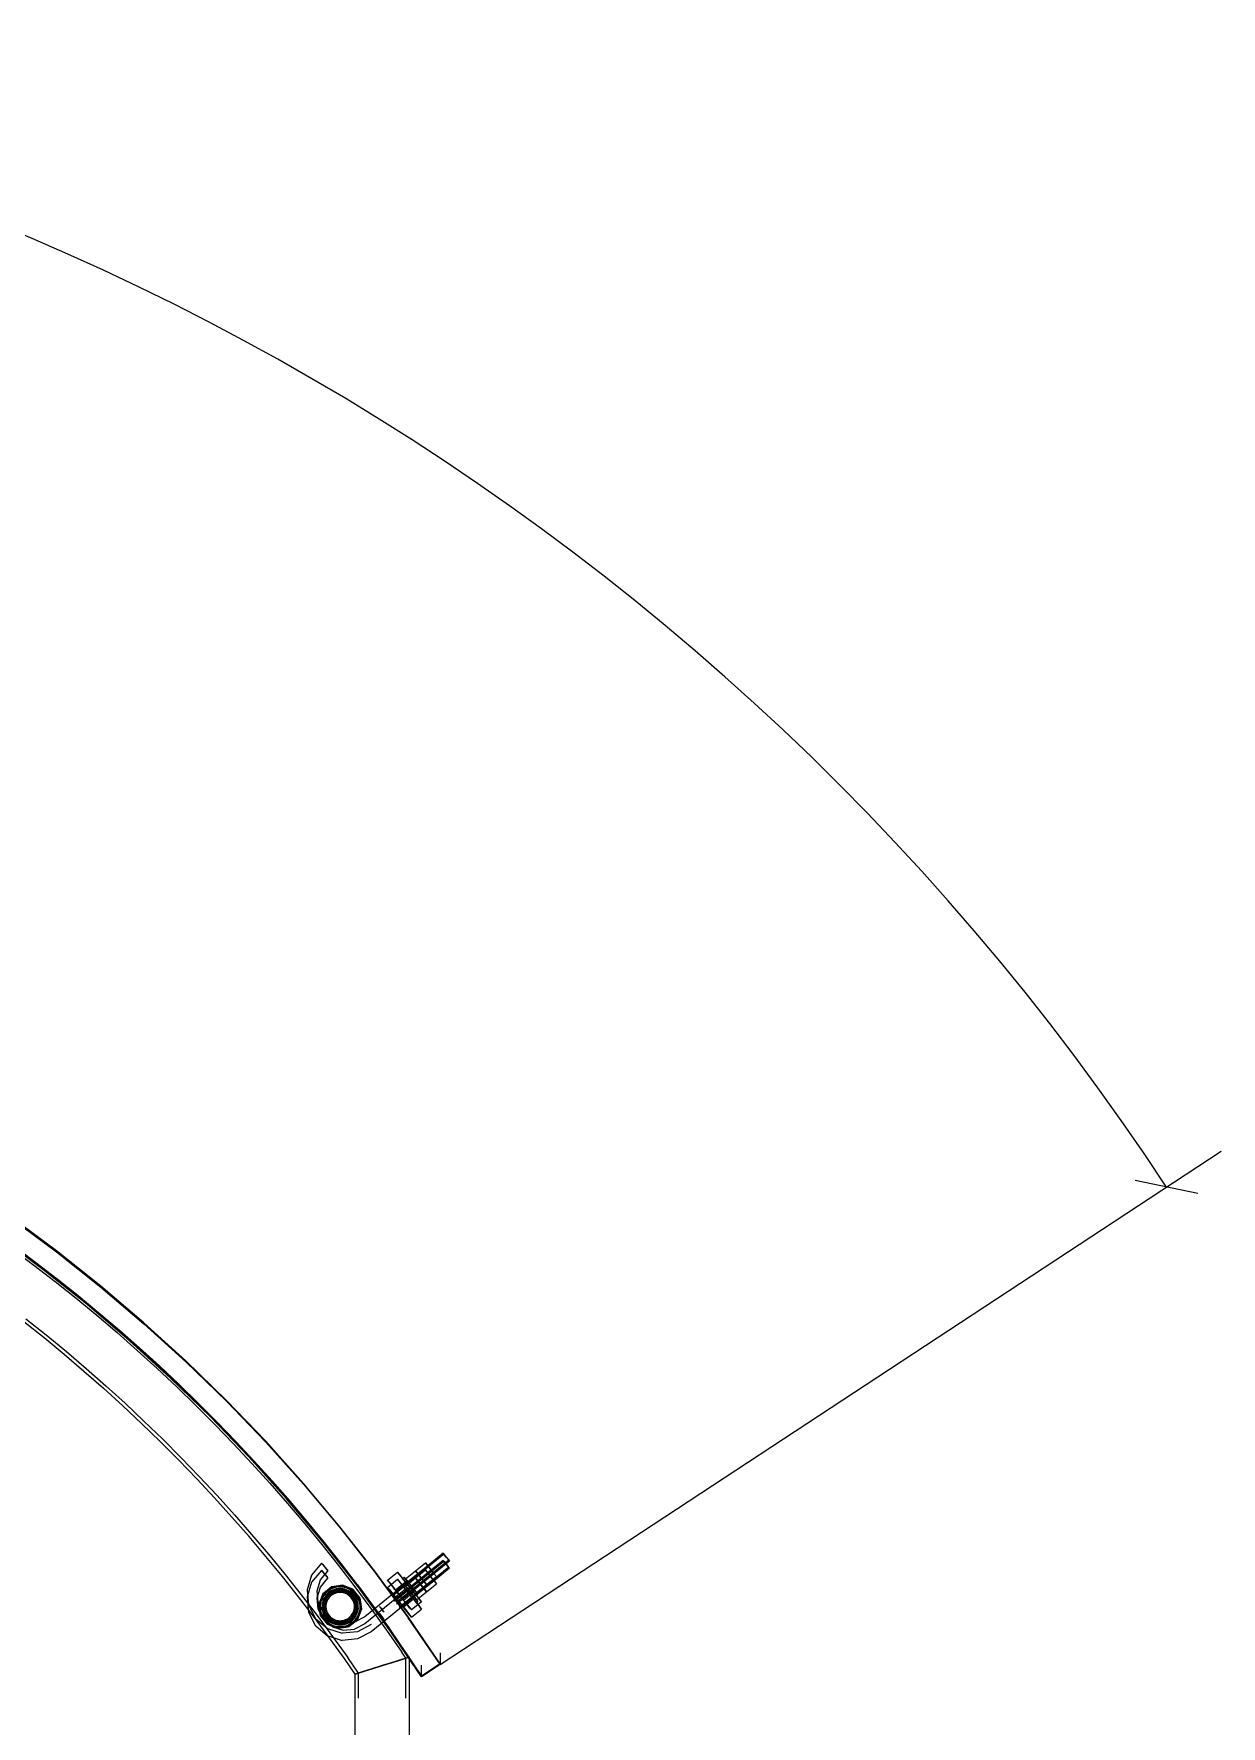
# Model space of a CAD drawing. Header units: millimetres. Extents: x -753 to 90, y 56274 to 56868.
# Drawn here: x 31.5 to 68.7, y 56762.5 to 56815.5 of the extents above; entities that cross this region are included whole.
import ezdxf

# ---------------------------------------------------------------- set-up
doc = ezdxf.new("R2010")
doc.units = ezdxf.units.MM
doc.linetypes.add('XKITLINE00', pattern=[0])
doc.linetypes.add('XKITLINE02', pattern=[4, 2, -2])
doc.layers.add('Cota', color=4, linetype='Continuous', lineweight=0)
doc.layers.add('Peça', color=2, linetype='Continuous', lineweight=0)

# ---------------------------------------------------------------- blocks, each defined once
blk = doc.blocks.new('*A7')
at = {"layer": 'Peça', "color": 7, "linetype": 'XKITLINE02', "lineweight": 0}
for p, q in [((42.399, 56764.409), (42.075, 56764.308)), ((42.116, 56764.321), (42.405, 56764.411)), ((42.4, 56764.408), (42.116, 56764.319)), ((42.722, 56764.511), (42.399, 56764.409)), ((42.684, 56764.497), (42.4, 56764.408)), ((42.405, 56764.411), (42.684, 56764.499)), ((42.925, 56764.573), (42.684, 56764.497)), ((42.684, 56764.499), (42.722, 56764.51)), ((43, 56764.597), (42.722, 56764.511)), ((42.722, 56764.51), (42.925, 56764.574)), ((42.925, 56764.574), (43.086, 56764.624)), ((43.086, 56764.623), (42.925, 56764.573)), ((43.184, 56764.655), (43, 56764.597)), ((43.086, 56764.624), (43.142, 56764.641)), ((43.142, 56764.641), (43.086, 56764.623)), ((43.142, 56731.388), (43.142, 56764.641)), ((43.248, 56764.675), (43.184, 56764.655)), ((43.216, 56764.664), (43.248, 56764.675)), ((43.248, 56764.675), (43.248, 56764.617)), ((41.617, 56764.164), (41.552, 56764.143)), ((41.8, 56764.221), (41.617, 56764.164)), ((41.715, 56764.194), (41.658, 56764.176)), ((41.658, 56764.176), (41.715, 56764.194)), ((41.658, 56731.388), (41.658, 56764.176)), ((41.715, 56764.194), (41.875, 56764.245)), ((41.875, 56764.244), (41.715, 56764.194)), ((42.075, 56764.308), (41.8, 56764.221)), ((41.875, 56764.245), (42.116, 56764.321)), ((42.116, 56764.319), (41.875, 56764.244)), ((41.552, 56731.388), (41.617, 56731.388)), ((41.617, 56731.388), (41.801, 56731.389)), ((41.715, 56731.388), (41.658, 56731.388)), ((41.658, 56731.388), (41.715, 56731.388)), ((41.875, 56731.388), (41.715, 56731.388)), ((41.715, 56731.388), (41.875, 56731.387)), ((41.801, 56731.389), (42.076, 56731.389)), ((42.116, 56731.389), (41.875, 56731.388)), ((41.875, 56731.387), (42.116, 56731.387)), ((42.076, 56731.389), (42.4, 56731.389)), ((42.4, 56731.389), (42.116, 56731.389)), ((42.116, 56731.387), (42.4, 56731.387)), ((42.684, 56731.389), (42.4, 56731.389)), ((42.4, 56731.389), (42.725, 56731.389)), ((42.4, 56731.387), (42.684, 56731.387)), ((42.925, 56731.388), (42.684, 56731.389)), ((42.684, 56731.387), (42.925, 56731.387)), ((42.725, 56731.389), (43, 56731.389)), ((43.086, 56731.388), (42.925, 56731.388)), ((42.925, 56731.387), (43.086, 56731.388)), ((43, 56731.389), (43.184, 56731.388)), ((43.142, 56731.388), (43.086, 56731.388)), ((43.086, 56731.388), (43.142, 56731.388)), ((43.184, 56731.388), (43.248, 56731.388))]:
    blk.add_line(p, q, dxfattribs=at)
at = {"layer": 'Peça', "color": 4, "linetype": 'XKITLINE00', "lineweight": 0}
for p, q in [((42.076, 56764.306), (42.4, 56764.408)), ((42.4, 56764.408), (42.725, 56764.51)), ((42.725, 56764.51), (43, 56764.596)), ((43, 56764.596), (43.184, 56764.654)), ((43.184, 56764.654), (43.216, 56764.664)), ((43.248, 56764.617), (43.248, 56731.388)), ((41.552, 56764.143), (41.617, 56764.163)), ((41.552, 56731.388), (41.552, 56764.143)), ((41.617, 56764.163), (41.801, 56764.22)), ((41.801, 56764.22), (42.076, 56764.306)), ((41.617, 56731.387), (41.552, 56731.388)), ((41.801, 56731.387), (41.617, 56731.387)), ((42.076, 56731.387), (41.801, 56731.387)), ((42.4, 56731.387), (42.076, 56731.387)), ((42.725, 56731.387), (42.4, 56731.387)), ((43, 56731.387), (42.725, 56731.387)), ((43.184, 56731.387), (43, 56731.387)), ((43.248, 56731.388), (43.184, 56731.387))]:
    blk.add_line(p, q, dxfattribs=at)
blk = doc.blocks.new('*A9')
at = {"layer": 'Peça', "color": 7, "linetype": 'XKITLINE02', "lineweight": 0}
for p, q in [((30.804, 56777.464), (31.478, 56776.961)), ((30.867, 56777.549), (31.542, 56777.045)), ((31.478, 56776.961), (32.144, 56776.447)), ((31.542, 56777.045), (32.209, 56776.53)), ((32.144, 56776.447), (32.801, 56775.923)), ((32.209, 56776.53), (32.868, 56776.005)), ((32.801, 56775.923), (33.45, 56775.388)), ((32.868, 56776.005), (33.518, 56775.469)), ((31.228, 56775.28), (31.866, 56774.77)), ((33.45, 56775.388), (34.089, 56774.843)), ((33.518, 56775.469), (34.159, 56774.923)), ((31.866, 56774.77), (32.496, 56774.251)), ((34.089, 56774.843), (34.72, 56774.287)), ((34.159, 56774.923), (34.791, 56774.366)), ((32.496, 56774.251), (33.118, 56773.721)), ((34.72, 56774.287), (35.342, 56773.721)), ((34.791, 56774.366), (35.414, 56773.799)), ((33.118, 56773.721), (33.731, 56773.181)), ((35.342, 56773.721), (35.955, 56773.146)), ((35.414, 56773.799), (36.028, 56773.222)), ((33.731, 56773.181), (34.335, 56772.632)), ((35.955, 56773.146), (36.559, 56772.56)), ((36.028, 56773.222), (36.633, 56772.636)), ((34.335, 56772.632), (34.93, 56772.072)), ((36.559, 56772.56), (37.152, 56771.965)), ((37.228, 56772.039), (36.633, 56772.636)), ((34.93, 56772.072), (35.517, 56771.504)), ((37.152, 56771.965), (37.736, 56771.361)), ((37.813, 56771.434), (37.228, 56772.039)), ((35.517, 56771.504), (36.093, 56770.925)), ((37.736, 56771.361), (38.311, 56770.747)), ((38.389, 56770.818), (37.813, 56771.434)), ((36.093, 56770.925), (36.661, 56770.338)), ((38.954, 56770.194), (38.389, 56770.818)), ((36.661, 56770.338), (37.219, 56769.742)), ((38.311, 56770.747), (38.875, 56770.123)), ((37.219, 56769.742), (37.767, 56769.136)), ((38.875, 56770.123), (39.429, 56769.491)), ((39.51, 56769.56), (38.954, 56770.194)), ((39.429, 56769.491), (39.973, 56768.85)), ((40.055, 56768.918), (39.51, 56769.56)), ((37.767, 56769.136), (38.305, 56768.522)), ((39.973, 56768.85), (40.507, 56768.2)), ((40.589, 56768.267), (40.055, 56768.918)), ((38.305, 56768.522), (38.834, 56767.899)), ((40.507, 56768.2), (41.03, 56767.542)), ((41.113, 56767.607), (40.589, 56768.267)), ((38.834, 56767.899), (39.352, 56767.268)), ((41.626, 56766.939), (41.113, 56767.607)), ((39.352, 56767.268), (39.86, 56766.628)), ((41.03, 56767.542), (41.542, 56766.875)), ((39.86, 56766.628), (40.358, 56765.981)), ((41.542, 56766.875), (42.043, 56766.2)), ((41.626, 56766.939), (42.129, 56766.263)), ((42.043, 56766.2), (42.534, 56765.518)), ((42.129, 56766.263), (42.62, 56765.579)), ((40.358, 56765.981), (40.845, 56765.325)), ((42.534, 56765.518), (43.013, 56764.827)), ((43.101, 56764.887), (42.62, 56765.579)), ((40.845, 56765.325), (41.321, 56764.662)), ((41.658, 56764.176), (41.321, 56764.662)), ((42.076, 56764.308), (42.4, 56764.41)), ((42.4, 56764.41), (42.116, 56764.321)), ((42.116, 56764.319), (42.4, 56764.408)), ((42.4, 56764.41), (42.722, 56764.511)), ((42.4, 56764.408), (42.682, 56764.497)), ((42.4, 56764.41), (42.405, 56764.411)), ((42.4, 56764.408), (42.4, 56764.408)), ((42.405, 56764.411), (42.682, 56764.498)), ((42.922, 56764.573), (42.682, 56764.498)), ((42.682, 56764.497), (42.922, 56764.572)), ((42.722, 56764.511), (42.997, 56764.596)), ((42.997, 56764.595), (42.723, 56764.509)), ((43.082, 56764.623), (42.922, 56764.573)), ((42.922, 56764.572), (43.082, 56764.622)), ((42.997, 56764.596), (43.179, 56764.653)), ((43.179, 56764.653), (42.997, 56764.595)), ((43.138, 56764.64), (43.013, 56764.827)), ((43.082, 56764.622), (43.138, 56764.64)), ((43.138, 56764.64), (43.082, 56764.623)), ((43.244, 56764.673), (43.101, 56764.887)), ((43.179, 56764.653), (43.244, 56764.673)), ((43.244, 56764.673), (43.179, 56764.653)), ((41.552, 56764.143), (41.617, 56764.164)), ((41.617, 56764.164), (41.8, 56764.222)), ((41.715, 56764.194), (41.658, 56764.176)), ((41.658, 56764.176), (41.715, 56764.194)), ((41.875, 56764.245), (41.715, 56764.194)), ((41.715, 56764.194), (41.875, 56764.244)), ((41.8, 56764.222), (42.076, 56764.308)), ((41.8, 56764.22), (41.801, 56764.22)), ((42.116, 56764.321), (41.875, 56764.245)), ((41.875, 56764.244), (42.116, 56764.319)), ((42.076, 56764.306), (42.076, 56764.306))]:
    blk.add_line(p, q, dxfattribs=at)
at = {"layer": 'Peça', "color": 4, "linetype": 'XKITLINE00', "lineweight": 0}
for p, q in [((31.162, 56775.196), (31.799, 56774.688)), ((31.799, 56774.688), (32.428, 56774.169)), ((32.428, 56774.169), (33.048, 56773.641)), ((33.048, 56773.641), (33.66, 56773.102)), ((33.66, 56773.102), (34.263, 56772.554)), ((34.263, 56772.554), (34.857, 56771.996)), ((34.857, 56771.996), (35.442, 56771.428)), ((36.018, 56770.851), (35.442, 56771.428)), ((36.018, 56770.851), (36.584, 56770.265)), ((36.584, 56770.265), (37.141, 56769.67)), ((37.688, 56769.066), (37.141, 56769.67)), ((38.225, 56768.453), (37.688, 56769.066)), ((38.752, 56767.831), (38.225, 56768.453)), ((39.27, 56767.201), (38.752, 56767.831)), ((39.777, 56766.563), (39.27, 56767.201)), ((40.273, 56765.917), (39.777, 56766.563)), ((40.759, 56765.263), (40.273, 56765.917)), ((41.235, 56764.601), (40.759, 56765.263)), ((41.552, 56764.143), (41.235, 56764.601)), ((42.076, 56764.306), (42.4, 56764.408)), ((42.4, 56764.408), (42.723, 56764.509)), ((41.617, 56764.163), (41.552, 56764.143)), ((41.8, 56764.22), (41.617, 56764.163)), ((41.801, 56764.22), (42.076, 56764.306))]:
    blk.add_line(p, q, dxfattribs=at)
blk = doc.blocks.new('*A22')
at = {"layer": 'Peça', "color": 7, "linetype": 'XKITLINE02', "lineweight": 0}
for p, q in [((40.545, 56766.321), (40.545, 56766.659)), ((40.619, 56766.514), (40.645, 56766.581)), ((40.635, 56766.649), (40.634, 56766.31)), ((40.645, 56766.581), (40.753, 56766.668)), ((40.753, 56766.668), (40.861, 56766.756)), ((40.861, 56766.756), (40.931, 56766.767)), ((40.931, 56766.767), (41.136, 56766.799)), ((41.136, 56766.799), (41.33, 56766.725)), ((41.33, 56766.725), (41.339, 56766.721)), ((41.339, 56766.721), (41.396, 56766.7)), ((41.396, 56766.7), (41.484, 56766.591)), ((41.484, 56766.591), (41.571, 56766.483)), ((41.525, 56766.217), (41.526, 56766.556)), ((41.615, 56766.208), (41.615, 56766.546)), ((40.545, 56766.321), (40.619, 56766.514)), ((40.577, 56766.115), (40.545, 56766.321)), ((40.588, 56766.046), (40.577, 56766.115)), ((40.676, 56765.937), (40.588, 56766.046)), ((41.541, 56766.014), (41.515, 56765.948)), ((41.615, 56766.208), (41.541, 56766.014)), ((41.571, 56766.483), (41.582, 56766.413)), ((41.582, 56766.413), (41.615, 56766.208)), ((40.764, 56765.829), (40.676, 56765.937)), ((40.83, 56765.803), (40.764, 56765.829)), ((41.024, 56765.729), (40.83, 56765.803)), ((41.229, 56765.762), (41.024, 56765.729)), ((41.299, 56765.773), (41.229, 56765.762)), ((41.407, 56765.86), (41.299, 56765.773)), ((41.515, 56765.948), (41.407, 56765.86))]:
    blk.add_line(p, q, dxfattribs=at)
for radius, start, end in [(0.492, 61.4986, 241.4986), (0.448, 83.9997, 263.9997), (0.492, 241.4986, 61.4986), (0.448, 263.9997, 83.9997)]:
    blk.add_arc((41.08, 56766.264), radius, start, end, dxfattribs=at)
blk = doc.blocks.new('*A25')
at = {"layer": 'Peça', "color": 7, "linetype": 'XKITLINE02', "lineweight": 0}
for p, q in [((40.645, 56766.57), (40.62, 56766.503)), ((40.753, 56766.657), (40.645, 56766.57)), ((40.862, 56766.745), (40.753, 56766.657)), ((40.931, 56766.756), (40.862, 56766.745)), ((41.137, 56766.789), (40.931, 56766.756)), ((41.33, 56766.714), (41.137, 56766.789)), ((41.397, 56766.689), (41.33, 56766.714)), ((41.484, 56766.581), (41.397, 56766.689)), ((41.572, 56766.472), (41.484, 56766.581)), ((40.62, 56766.503), (40.545, 56766.31)), ((40.635, 56766.3), (40.635, 56766.305)), ((41.49, 56766.436), (41.49, 56766.44)), ((41.583, 56766.402), (41.572, 56766.472)), ((41.615, 56766.2), (41.583, 56766.402))]:
    blk.add_line(p, q, dxfattribs=at)
at = {"layer": 'Peça', "color": 4, "linetype": 'XKITLINE00', "lineweight": 0}
for p, q in [((40.545, 56766.31), (40.578, 56766.105)), ((40.578, 56766.105), (40.589, 56766.035)), ((40.589, 56766.035), (40.589, 56766.039)), ((40.589, 56766.035), (40.676, 56765.927)), ((41.516, 56765.937), (41.541, 56766.003)), ((41.541, 56766.003), (41.615, 56766.197)), ((41.615, 56766.197), (41.615, 56766.202)), ((41.615, 56766.197), (41.615, 56766.2)), ((40.676, 56765.927), (40.764, 56765.818)), ((40.764, 56765.818), (40.83, 56765.793)), ((40.83, 56765.793), (41.024, 56765.718)), ((41.024, 56765.718), (41.229, 56765.751)), ((41.229, 56765.751), (41.299, 56765.762)), ((41.299, 56765.762), (41.407, 56765.85)), ((41.407, 56765.85), (41.516, 56765.937))]:
    blk.add_line(p, q, dxfattribs=at)
for centre, radius, start, end in [((41.08, 56766.258), 0.538, 54, 234), ((41.08, 56766.258), 0.448, 354, 174), ((41.08, 56766.253), 0.448, 354.4026, 173.8384), ((41.08, 56766.258), 0.538, 234, 54), ((41.08, 56766.258), 0.448, 174, 354)]:
    blk.add_arc(centre, radius, start, end, dxfattribs=at)
at = {"layer": 'Peça', "color": 7, "linetype": 'XKITLINE02', "lineweight": 0}
for radius, start, end in [(0.492, 16.5, 196.5), (0.492, 196.5, 16.5), (0.448, 173.8384, 354.4026)]:
    blk.add_arc((41.08, 56766.253), radius, start, end, dxfattribs=at)
blk = doc.blocks.new('*A26')
at = {"layer": 'Peça', "color": 7, "linetype": 'XKITLINE02', "lineweight": 0}
for p, q in [((30.761, 56778.432), (32.187, 56777.376)), ((32.187, 56777.376), (33.577, 56776.273)), ((33.577, 56776.273), (34.93, 56775.124)), ((34.93, 56775.124), (36.243, 56773.93)), ((36.243, 56773.93), (37.515, 56772.693)), ((37.515, 56772.693), (38.745, 56771.414)), ((38.745, 56771.414), (39.931, 56770.095)), ((39.931, 56770.095), (41.073, 56768.736)), ((41.073, 56768.736), (42.168, 56767.34)), ((42.168, 56767.34), (43.216, 56765.908)), ((44.203, 56764.46), (43.216, 56765.908)), ((43.63, 56764.057), (43.63, 56764.427))]:
    blk.add_line(p, q, dxfattribs=at)
at = {"layer": 'Peça', "color": 4, "linetype": 'XKITLINE00', "lineweight": 0}
for p, q in [((31.761, 56776.82), (30.354, 56777.862)), ((33.133, 56775.732), (31.761, 56776.82)), ((34.468, 56774.598), (33.133, 56775.732)), ((35.763, 56773.42), (34.468, 56774.598)), ((37.018, 56772.2), (35.763, 56773.42)), ((38.232, 56770.938), (37.018, 56772.2)), ((39.403, 56769.635), (38.232, 56770.938)), ((40.529, 56768.295), (39.403, 56769.635)), ((41.61, 56766.917), (40.529, 56768.295)), ((42.644, 56765.504), (41.61, 56766.917)), ((43.63, 56764.057), (42.644, 56765.504)), ((44.215, 56764.441), (43.63, 56764.057)), ((44.215, 56764.441), (44.203, 56764.46)), ((44.215, 56764.811), (44.215, 56764.441))]:
    blk.add_line(p, q, dxfattribs=at)
blk = doc.blocks.new('*A27')
at = {"layer": 'Peça', "color": 4, "linetype": 'XKITLINE00', "lineweight": 0}
for p, q in [((32.187, 56777.403), (30.761, 56778.459)), ((30.354, 56777.889), (31.761, 56776.847)), ((33.577, 56776.3), (32.187, 56777.403)), ((31.761, 56776.847), (33.133, 56775.759)), ((34.93, 56775.151), (33.577, 56776.3)), ((33.133, 56775.759), (34.468, 56774.625)), ((36.243, 56773.957), (34.93, 56775.151)), ((34.468, 56774.625), (35.763, 56773.447)), ((37.515, 56772.72), (36.243, 56773.957)), ((35.763, 56773.447), (37.018, 56772.226)), ((38.745, 56771.441), (37.515, 56772.72)), ((37.018, 56772.226), (38.232, 56770.964)), ((39.931, 56770.121), (38.745, 56771.441)), ((38.232, 56770.964), (39.403, 56769.662)), ((41.073, 56768.763), (39.931, 56770.121)), ((39.403, 56769.662), (40.529, 56768.321)), ((42.168, 56767.366), (41.073, 56768.763)), ((40.529, 56768.321), (41.61, 56766.944)), ((43.216, 56765.934), (42.168, 56767.366)), ((41.61, 56766.944), (42.644, 56765.531)), ((42.644, 56765.531), (43.63, 56764.083)), ((44.215, 56764.468), (43.216, 56765.934)), ((44.215, 56764.468), (43.63, 56764.083)), ((44.215, 56764.462), (44.205, 56764.455)), ((44.215, 56764.462), (44.212, 56764.466)), ((44.215, 56764.462), (44.215, 56764.468)), ((43.63, 56764.079), (43.63, 56764.083))]:
    blk.add_line(p, q, dxfattribs=at)
at = {"layer": 'Peça', "color": 7, "linetype": 'XKITLINE02', "lineweight": 0}
for p, q in [((32.187, 56777.397), (30.761, 56778.453)), ((31.761, 56776.841), (30.354, 56777.883)), ((33.577, 56776.294), (32.187, 56777.397)), ((33.133, 56775.753), (31.761, 56776.841)), ((34.93, 56775.145), (33.577, 56776.294)), ((34.468, 56774.619), (33.133, 56775.753)), ((36.243, 56773.951), (34.93, 56775.145)), ((35.763, 56773.441), (34.468, 56774.619)), ((37.515, 56772.714), (36.243, 56773.951)), ((37.018, 56772.22), (35.763, 56773.441)), ((38.745, 56771.435), (37.515, 56772.714)), ((38.232, 56770.958), (37.018, 56772.22)), ((39.931, 56770.115), (38.745, 56771.435)), ((39.403, 56769.656), (38.232, 56770.958)), ((41.073, 56768.757), (39.931, 56770.115)), ((40.529, 56768.315), (39.403, 56769.656)), ((42.168, 56767.36), (41.073, 56768.757)), ((41.61, 56766.938), (40.529, 56768.315)), ((43.216, 56765.928), (42.168, 56767.36)), ((42.644, 56765.524), (41.61, 56766.938)), ((43.63, 56764.077), (42.644, 56765.524)), ((44.212, 56764.466), (43.216, 56765.928)), ((44.205, 56764.455), (43.63, 56764.077)), ((43.63, 56764.077), (43.63, 56764.079))]:
    blk.add_line(p, q, dxfattribs=at)
blk = doc.blocks.new('*A28')
at = {"layer": 'Peça', "color": 4, "linetype": 'XKITLINE00', "lineweight": 0}
for p, q in [((43.44, 56767.38), (43.751, 56767.632)), ((43.751, 56767.632), (43.838, 56767.521)), ((43.827, 56767.54), (43.751, 56767.632)), ((43.527, 56767.27), (43.44, 56767.38)), ((43.527, 56767.27), (43.838, 56767.521)), ((43.527, 56767.27), (43.549, 56767.243)), ((43.838, 56767.521), (43.935, 56767.402))]:
    blk.add_line(p, q, dxfattribs=at)
at = {"layer": 'Peça', "color": 7, "linetype": 'XKITLINE02', "lineweight": 0}
for p, q in [((43.44, 56767.38), (43.527, 56767.275)), ((43.527, 56767.275), (43.838, 56767.526)), ((43.527, 56767.275), (43.702, 56767.059)), ((43.549, 56767.243), (43.702, 56767.054)), ((43.702, 56767.059), (44.012, 56767.311)), ((43.702, 56767.054), (44.012, 56767.306)), ((43.702, 56767.059), (43.789, 56766.949)), ((43.789, 56766.949), (43.702, 56767.054)), ((43.789, 56766.949), (44.1, 56767.201)), ((43.838, 56767.526), (43.827, 56767.54)), ((44.012, 56767.311), (43.838, 56767.526)), ((43.935, 56767.402), (44.012, 56767.306)), ((44.1, 56767.201), (44.012, 56767.311)), ((44.012, 56767.306), (44.1, 56767.201))]:
    blk.add_line(p, q, dxfattribs=at)
blk = doc.blocks.new('*A29')
at = {"layer": 'Peça', "color": 4, "linetype": 'XKITLINE00', "lineweight": 0}
for p, q in [((43.129, 56767.128), (43.44, 56767.38)), ((43.216, 56767.018), (43.129, 56767.128)), ((43.216, 56767.018), (43.527, 56767.27)), ((43.44, 56767.38), (43.527, 56767.27)), ((43.527, 56767.27), (43.549, 56767.243)), ((43.216, 56767.018), (43.238, 56766.991))]:
    blk.add_line(p, q, dxfattribs=at)
at = {"layer": 'Peça', "color": 7, "linetype": 'XKITLINE02', "lineweight": 0}
for p, q in [((43.129, 56767.128), (43.216, 56767.023)), ((43.216, 56767.023), (43.527, 56767.275)), ((43.391, 56766.808), (43.702, 56767.059)), ((43.391, 56766.803), (43.702, 56767.054)), ((43.527, 56767.275), (43.44, 56767.38)), ((43.702, 56767.059), (43.527, 56767.275)), ((43.549, 56767.243), (43.702, 56767.054)), ((43.789, 56766.949), (43.702, 56767.059)), ((43.702, 56767.054), (43.789, 56766.949)), ((43.216, 56767.023), (43.391, 56766.808)), ((43.238, 56766.991), (43.391, 56766.803)), ((43.391, 56766.808), (43.478, 56766.697)), ((43.478, 56766.697), (43.391, 56766.803)), ((43.478, 56766.697), (43.789, 56766.949))]:
    blk.add_line(p, q, dxfattribs=at)
blk = doc.blocks.new('*A30')
at = {"layer": 'Peça', "color": 4, "linetype": 'XKITLINE00', "lineweight": 0}
for p, q in [((43.04, 56767.137), (43.09, 56767.177)), ((43.069, 56767.1), (43.04, 56767.137)), ((43.147, 56767.002), (43.069, 56767.1)), ((43.118, 56767.143), (43.09, 56767.177)), ((43.09, 56767.177), (43.118, 56767.14)), ((43.118, 56767.143), (43.13, 56767.129)), ((43.118, 56767.14), (43.197, 56767.042)), ((43.147, 56767.002), (43.188, 56766.951)), ((43.189, 56767.052), (43.189, 56767.051)), ((43.197, 56767.042), (43.238, 56766.991))]:
    blk.add_line(p, q, dxfattribs=at)
at = {"layer": 'Peça', "color": 7, "linetype": 'XKITLINE02', "lineweight": 0}
for p, q in [((43.04, 56767.137), (43.069, 56767.103)), ((43.069, 56767.103), (43.147, 56767.008)), ((43.13, 56767.129), (43.197, 56767.048)), ((43.189, 56767.051), (43.141, 56767.012)), ((43.149, 56767.003), (43.141, 56767.012)), ((43.148, 56767.003), (43.141, 56767.012)), ((43.147, 56767.008), (43.254, 56766.876)), ((43.156, 56766.993), (43.148, 56767.003)), ((43.156, 56766.995), (43.149, 56767.003)), ((43.197, 56766.944), (43.156, 56766.995)), ((43.156, 56766.993), (43.197, 56766.941)), ((43.188, 56766.951), (43.254, 56766.869)), ((43.189, 56767.052), (43.19, 56767.053)), ((43.205, 56767.033), (43.19, 56767.053)), ((43.196, 56767.046), (43.19, 56767.053)), ((43.205, 56767.035), (43.196, 56767.046)), ((43.304, 56766.916), (43.197, 56767.048)), ((43.254, 56766.874), (43.197, 56766.944)), ((43.197, 56766.941), (43.254, 56766.871)), ((43.205, 56767.035), (43.247, 56766.984)), ((43.247, 56766.981), (43.205, 56767.033)), ((43.238, 56766.991), (43.304, 56766.909)), ((43.247, 56766.984), (43.304, 56766.915)), ((43.304, 56766.911), (43.247, 56766.981)), ((43.254, 56766.876), (43.361, 56766.744)), ((43.286, 56766.835), (43.254, 56766.874)), ((43.288, 56766.829), (43.254, 56766.871)), ((43.361, 56766.737), (43.254, 56766.869)), ((43.31, 56766.804), (43.286, 56766.835)), ((43.31, 56766.801), (43.288, 56766.829)), ((43.411, 56766.784), (43.304, 56766.916)), ((43.336, 56766.875), (43.304, 56766.915)), ((43.337, 56766.869), (43.304, 56766.911)), ((43.304, 56766.909), (43.411, 56766.778)), ((43.352, 56766.752), (43.31, 56766.804)), ((43.31, 56766.801), (43.352, 56766.75)), ((43.36, 56766.844), (43.336, 56766.875)), ((43.36, 56766.841), (43.337, 56766.869)), ((43.367, 56766.733), (43.352, 56766.752)), ((43.352, 56766.75), (43.367, 56766.733)), ((43.36, 56766.844), (43.402, 56766.793)), ((43.402, 56766.791), (43.36, 56766.841)), ((43.361, 56766.744), (43.439, 56766.645)), ((43.416, 56766.67), (43.361, 56766.737)), ((43.367, 56766.733), (43.417, 56766.773)), ((43.402, 56766.793), (43.417, 56766.773)), ((43.417, 56766.773), (43.402, 56766.791)), ((43.489, 56766.686), (43.411, 56766.784)), ((43.466, 56766.71), (43.411, 56766.778)), ((43.439, 56766.642), (43.416, 56766.67)), ((43.439, 56766.645), (43.468, 56766.608)), ((43.452, 56766.627), (43.439, 56766.642)), ((43.468, 56766.608), (43.452, 56766.627)), ((43.489, 56766.682), (43.466, 56766.71)), ((43.468, 56766.608), (43.518, 56766.649)), ((43.518, 56766.649), (43.489, 56766.686)), ((43.502, 56766.667), (43.489, 56766.682)), ((43.518, 56766.649), (43.502, 56766.667))]:
    blk.add_line(p, q, dxfattribs=at)
blk = doc.blocks.new('*A31')
at = {"layer": 'Peça', "color": 4, "linetype": 'XKITLINE00', "lineweight": 0}
for p, q in [((42.565, 56767.087), (42.876, 56767.339)), ((42.616, 56767.021), (42.565, 56767.087)), ((42.927, 56767.279), (42.876, 56767.339)), ((42.876, 56767.339), (42.927, 56767.273)), ((43.042, 56767.139), (42.927, 56767.279)), ((42.927, 56767.273), (43.065, 56767.1)), ((43.065, 56767.1), (43.187, 56766.949)), ((42.616, 56767.021), (42.674, 56766.949)), ((43.127, 56767.027), (43.125, 56767.026)), ((43.631, 56766.406), (43.519, 56766.315)), ((43.536, 56766.52), (43.581, 56766.466)), ((43.54, 56766.523), (43.581, 56766.472)), ((43.631, 56766.406), (43.581, 56766.472)), ((43.581, 56766.466), (43.631, 56766.406))]:
    blk.add_line(p, q, dxfattribs=at)
at = {"layer": 'Peça', "color": 7, "linetype": 'XKITLINE02', "lineweight": 0}
for p, q in [((42.565, 56767.087), (42.616, 56767.028)), ((43.065, 56767.111), (43.042, 56767.139)), ((43.254, 56766.879), (43.065, 56767.111)), ((42.616, 56767.028), (42.754, 56766.859)), ((42.674, 56766.949), (42.754, 56766.848)), ((42.754, 56766.859), (42.943, 56766.627)), ((42.943, 56766.614), (42.754, 56766.848)), ((43.125, 56767.026), (42.817, 56766.776)), ((42.817, 56766.776), (42.834, 56766.754)), ((42.834, 56766.756), (42.817, 56766.776)), ((42.88, 56766.7), (42.834, 56766.756)), ((42.834, 56766.754), (42.88, 56766.697)), ((42.943, 56766.623), (42.88, 56766.7)), ((42.88, 56766.697), (42.943, 56766.619)), ((43.109, 56766.422), (42.943, 56766.627)), ((43.006, 56766.545), (42.943, 56766.623)), ((42.943, 56766.619), (43.006, 56766.541)), ((43.132, 56766.382), (42.943, 56766.614)), ((43.052, 56766.487), (43.006, 56766.545)), ((43.006, 56766.541), (43.052, 56766.485)), ((43.069, 56766.465), (43.38, 56766.717)), ((43.127, 56767.027), (43.128, 56767.028)), ((43.145, 56767.006), (43.128, 56767.028)), ((43.128, 56767.028), (43.145, 56767.008)), ((43.145, 56767.008), (43.191, 56766.952)), ((43.191, 56766.948), (43.145, 56767.006)), ((43.187, 56766.949), (43.254, 56766.866)), ((43.191, 56766.952), (43.254, 56766.875)), ((43.254, 56766.87), (43.191, 56766.948)), ((43.42, 56766.673), (43.254, 56766.879)), ((43.254, 56766.875), (43.317, 56766.797)), ((43.317, 56766.793), (43.254, 56766.87)), ((43.254, 56766.866), (43.443, 56766.634)), ((43.317, 56766.797), (43.363, 56766.739)), ((43.363, 56766.737), (43.317, 56766.793)), ((43.363, 56766.739), (43.38, 56766.717)), ((43.38, 56766.717), (43.363, 56766.737)), ((43.443, 56766.645), (43.42, 56766.673)), ((43.443, 56766.645), (43.54, 56766.523)), ((43.443, 56766.634), (43.536, 56766.52)), ((43.069, 56766.465), (43.052, 56766.487)), ((43.052, 56766.485), (43.069, 56766.465)), ((43.132, 56766.393), (43.109, 56766.422)), ((43.132, 56766.393), (43.27, 56766.22)), ((43.27, 56766.214), (43.132, 56766.382)), ((43.27, 56766.22), (43.321, 56766.155)), ((43.321, 56766.155), (43.27, 56766.214)), ((43.519, 56766.315), (43.321, 56766.155))]:
    blk.add_line(p, q, dxfattribs=at)
blk = doc.blocks.new('*A40')
at = {"layer": 'Peça', "color": 7, "linetype": 'XKITLINE02', "lineweight": 0}
for p, q in [((40.492, 56767.618), (40.184, 56767.248)), ((40.492, 56767.618), (40.498, 56767.623)), ((40.527, 56767.589), (40.498, 56767.623)), ((40.498, 56767.623), (40.527, 56767.586)), ((40.597, 56767.502), (40.527, 56767.589)), ((40.527, 56767.586), (40.597, 56767.499)), ((44.399, 56767.597), (42.05, 56765.694)), ((44.334, 56767.901), (42.313, 56766.265)), ((44.485, 56767.715), (42.464, 56766.079)), ((44.356, 56767.875), (44.409, 56767.81)), ((44.409, 56767.807), (44.356, 56767.873)), ((44.463, 56767.743), (44.409, 56767.81)), ((44.463, 56767.741), (44.409, 56767.807)), ((40.184, 56767.248), (40.041, 56766.788)), ((40.355, 56766.755), (40.461, 56767.097)), ((40.461, 56767.097), (40.69, 56767.373)), ((40.668, 56767.415), (40.597, 56767.502)), ((40.597, 56767.499), (40.668, 56767.413)), ((40.697, 56767.378), (40.668, 56767.415)), ((40.668, 56767.413), (40.697, 56767.378)), ((40.69, 56767.373), (40.697, 56767.378)), ((43.825, 56767.538), (43.203, 56767.035)), ((40.041, 56766.788), (40.085, 56766.309)), ((40.388, 56766.399), (40.355, 56766.755)), ((42.705, 56766.632), (41.851, 56765.94)), ((43.152, 56766.993), (42.731, 56766.652)), ((43.203, 56767.034), (43.153, 56766.994)), ((40.085, 56766.309), (40.309, 56765.883)), ((40.555, 56766.082), (40.388, 56766.399)), ((40.56, 56766.076), (40.555, 56766.082)), ((40.835, 56765.847), (40.56, 56766.076)), ((42.335, 56766.239), (42.313, 56766.265)), ((42.313, 56766.265), (42.335, 56766.237)), ((42.389, 56766.173), (42.335, 56766.239)), ((42.335, 56766.237), (42.389, 56766.171)), ((42.442, 56766.107), (42.389, 56766.173)), ((42.389, 56766.171), (42.442, 56766.105)), ((42.464, 56766.079), (42.442, 56766.107)), ((42.442, 56766.105), (42.464, 56766.079)), ((40.309, 56765.883), (40.314, 56765.877)), ((40.314, 56765.877), (40.684, 56765.569)), ((40.684, 56765.569), (41.144, 56765.426)), ((40.835, 56765.847), (41.177, 56765.74)), ((41.624, 56765.47), (41.144, 56765.426)), ((41.534, 56765.773), (41.177, 56765.74)), ((41.851, 56765.94), (41.534, 56765.773)), ((42.05, 56765.694), (41.624, 56765.47))]:
    blk.add_line(p, q, dxfattribs=at)
at = {"layer": 'Peça', "color": 4, "linetype": 'XKITLINE00', "lineweight": 0}
for p, q in [((44.31, 56767.931), (43.825, 56767.538)), ((44.339, 56767.896), (44.31, 56767.931)), ((44.31, 56767.931), (44.339, 56767.894)), ((44.356, 56767.873), (44.334, 56767.901)), ((44.334, 56767.901), (44.356, 56767.875)), ((44.339, 56767.896), (44.356, 56767.875)), ((44.339, 56767.894), (44.409, 56767.806)), ((44.356, 56767.875), (44.409, 56767.809)), ((44.509, 56767.685), (44.399, 56767.597)), ((44.409, 56767.809), (44.463, 56767.743)), ((44.409, 56767.806), (44.48, 56767.72)), ((44.463, 56767.743), (44.485, 56767.715)), ((44.48, 56767.722), (44.463, 56767.743)), ((44.485, 56767.715), (44.463, 56767.741)), ((44.509, 56767.685), (44.48, 56767.722)), ((44.48, 56767.72), (44.509, 56767.685)), ((42.731, 56766.652), (42.705, 56766.632)), ((43.153, 56766.994), (43.152, 56766.993)), ((43.203, 56767.035), (43.203, 56767.034))]:
    blk.add_line(p, q, dxfattribs=at)
blk = doc.blocks.new('*A43')
at = {"layer": 'Peça', "color": 4, "linetype": 'XKITLINE00', "lineweight": 0}
for p, q in [((43.44, 56767.155), (43.751, 56767.406)), ((43.527, 56767.044), (43.44, 56767.155)), ((43.527, 56767.044), (43.838, 56767.296)), ((43.702, 56766.829), (44.012, 56767.081)), ((43.751, 56767.406), (43.838, 56767.296)), ((43.827, 56767.315), (43.751, 56767.406)), ((43.838, 56767.296), (44.012, 56767.081)), ((44.012, 56767.081), (44.1, 56766.976)), ((44.026, 56767.069), (44.1, 56766.976)), ((43.702, 56766.829), (43.527, 56767.044)), ((43.789, 56766.724), (43.702, 56766.829)), ((43.789, 56766.724), (44.1, 56766.976))]:
    blk.add_line(p, q, dxfattribs=at)
at = {"layer": 'Peça', "color": 7, "linetype": 'XKITLINE02', "lineweight": 0}
for p, q in [((43.44, 56767.155), (43.527, 56767.049)), ((43.527, 56767.049), (43.838, 56767.301)), ((43.702, 56766.834), (44.012, 56767.086)), ((43.838, 56767.301), (43.827, 56767.315)), ((44.012, 56767.086), (43.838, 56767.301)), ((44.012, 56767.086), (44.026, 56767.069)), ((43.527, 56767.049), (43.702, 56766.834)), ((43.702, 56766.834), (43.789, 56766.724))]:
    blk.add_line(p, q, dxfattribs=at)
blk = doc.blocks.new('*A49')
at = {"layer": 'Peça', "color": 7, "linetype": 'XKITLINE02', "lineweight": 0}
for p, q in [((44.334, 56767.676), (42.313, 56766.04)), ((44.356, 56767.65), (44.409, 56767.585)), ((44.409, 56767.582), (44.356, 56767.648)), ((44.463, 56767.518), (44.409, 56767.585)), ((40.492, 56767.393), (40.184, 56767.023)), ((40.461, 56766.872), (40.69, 56767.148)), ((40.492, 56767.393), (40.498, 56767.398)), ((40.527, 56767.363), (40.498, 56767.398)), ((40.498, 56767.398), (40.527, 56767.361)), ((40.597, 56767.277), (40.527, 56767.363)), ((40.527, 56767.361), (40.597, 56767.274)), ((40.668, 56767.19), (40.597, 56767.277)), ((40.597, 56767.274), (40.668, 56767.187)), ((40.697, 56767.153), (40.668, 56767.19)), ((40.668, 56767.187), (40.697, 56767.153)), ((40.69, 56767.148), (40.697, 56767.153)), ((44.485, 56767.49), (42.464, 56765.853)), ((43.825, 56767.313), (43.203, 56766.809)), ((44.024, 56767.067), (43.402, 56766.564)), ((44.463, 56767.516), (44.409, 56767.582)), ((40.184, 56767.023), (40.041, 56766.563)), ((40.041, 56766.563), (40.077, 56766.172)), ((40.355, 56766.53), (40.461, 56766.872)), ((40.388, 56766.173), (40.355, 56766.53)), ((43.152, 56766.768), (42.841, 56766.516)), ((43.203, 56766.809), (43.153, 56766.769)), ((43.401, 56766.564), (43.352, 56766.523)), ((40.555, 56765.857), (40.388, 56766.173)), ((42.809, 56766.49), (41.851, 56765.715)), ((42.996, 56766.235), (42.05, 56765.469)), ((42.335, 56766.014), (42.313, 56766.04)), ((42.313, 56766.04), (42.335, 56766.012)), ((42.389, 56765.948), (42.335, 56766.014)), ((42.335, 56766.012), (42.389, 56765.945)), ((43.35, 56766.522), (43.04, 56766.27)), ((40.56, 56765.85), (40.555, 56765.857)), ((40.835, 56765.621), (40.56, 56765.85)), ((40.835, 56765.621), (41.177, 56765.515)), ((41.177, 56765.515), (41.534, 56765.548)), ((41.851, 56765.715), (41.534, 56765.548)), ((42.05, 56765.469), (41.624, 56765.245)), ((42.442, 56765.882), (42.389, 56765.948)), ((42.389, 56765.945), (42.442, 56765.88)), ((42.464, 56765.853), (42.442, 56765.882)), ((42.442, 56765.88), (42.464, 56765.853)), ((40.703, 56765.338), (41.144, 56765.201)), ((41.624, 56765.245), (41.144, 56765.201))]:
    blk.add_line(p, q, dxfattribs=at)
at = {"layer": 'Peça', "color": 4, "linetype": 'XKITLINE00', "lineweight": 0}
for p, q in [((44.31, 56767.706), (43.825, 56767.313)), ((44.339, 56767.671), (44.31, 56767.706)), ((44.31, 56767.706), (44.339, 56767.669)), ((44.356, 56767.648), (44.334, 56767.676)), ((44.334, 56767.676), (44.356, 56767.65)), ((44.339, 56767.671), (44.356, 56767.65)), ((44.339, 56767.669), (44.409, 56767.581)), ((44.356, 56767.65), (44.409, 56767.584)), ((44.409, 56767.584), (44.463, 56767.518)), ((44.509, 56767.46), (44.024, 56767.067)), ((44.409, 56767.581), (44.48, 56767.495)), ((44.463, 56767.518), (44.485, 56767.49)), ((44.48, 56767.497), (44.463, 56767.518)), ((44.485, 56767.49), (44.463, 56767.516)), ((44.509, 56767.46), (44.48, 56767.497)), ((44.48, 56767.495), (44.509, 56767.46)), ((43.153, 56766.769), (43.152, 56766.768)), ((43.203, 56766.809), (43.203, 56766.809)), ((43.352, 56766.523), (43.35, 56766.522)), ((43.402, 56766.564), (43.401, 56766.564)), ((40.077, 56766.172), (40.085, 56766.084)), ((40.085, 56766.084), (40.309, 56765.658)), ((42.841, 56766.516), (42.809, 56766.49)), ((43.04, 56766.27), (42.996, 56766.235)), ((40.309, 56765.658), (40.314, 56765.651)), ((40.314, 56765.651), (40.684, 56765.344)), ((40.684, 56765.344), (40.703, 56765.338))]:
    blk.add_line(p, q, dxfattribs=at)
blk = doc.blocks.new('*A51')
at = {"layer": 'Peça', "color": 4, "linetype": 'XKITLINE00', "lineweight": 0}
for p, q in [((43.129, 56766.903), (43.44, 56767.155)), ((43.44, 56767.155), (43.527, 56767.044)), ((43.216, 56766.793), (43.129, 56766.903)), ((43.216, 56766.793), (43.527, 56767.044)), ((43.391, 56766.577), (43.216, 56766.793)), ((43.391, 56766.577), (43.702, 56766.829)), ((43.478, 56766.472), (43.391, 56766.577)), ((43.478, 56766.472), (43.789, 56766.724)), ((43.527, 56767.044), (43.702, 56766.829)), ((43.702, 56766.829), (43.789, 56766.724))]:
    blk.add_line(p, q, dxfattribs=at)
at = {"layer": 'Peça', "color": 7, "linetype": 'XKITLINE02', "lineweight": 0}
for p, q in [((43.527, 56767.049), (43.44, 56767.155)), ((43.129, 56766.903), (43.216, 56766.798)), ((43.216, 56766.798), (43.527, 56767.049)), ((43.216, 56766.798), (43.391, 56766.582)), ((43.391, 56766.582), (43.702, 56766.834)), ((43.391, 56766.582), (43.478, 56766.472)), ((43.702, 56766.834), (43.527, 56767.049)), ((43.789, 56766.724), (43.702, 56766.834))]:
    blk.add_line(p, q, dxfattribs=at)
blk = doc.blocks.new('*A52')
at = {"layer": 'Peça', "color": 4, "linetype": 'XKITLINE00', "lineweight": 0}
for p, q in [((43.04, 56766.911), (43.09, 56766.952)), ((43.069, 56766.874), (43.04, 56766.911)), ((43.147, 56766.776), (43.069, 56766.874)), ((43.118, 56766.918), (43.09, 56766.952)), ((43.09, 56766.952), (43.118, 56766.915)), ((43.118, 56766.918), (43.13, 56766.904)), ((43.118, 56766.915), (43.197, 56766.817)), ((43.254, 56766.644), (43.147, 56766.776)), ((43.189, 56766.827), (43.189, 56766.826)), ((43.197, 56766.817), (43.304, 56766.684)), ((43.361, 56766.512), (43.254, 56766.644)), ((43.304, 56766.684), (43.411, 56766.552)), ((43.411, 56766.552), (43.489, 56766.457)), ((43.416, 56766.547), (43.415, 56766.546)), ((43.439, 56766.417), (43.361, 56766.512)), ((43.468, 56766.383), (43.439, 56766.417)), ((43.468, 56766.383), (43.518, 56766.423)), ((43.489, 56766.461), (43.479, 56766.473)), ((43.518, 56766.423), (43.489, 56766.461)), ((43.489, 56766.457), (43.518, 56766.423))]:
    blk.add_line(p, q, dxfattribs=at)
at = {"layer": 'Peça', "color": 7, "linetype": 'XKITLINE02', "lineweight": 0}
for p, q in [((43.04, 56766.911), (43.069, 56766.878)), ((43.069, 56766.878), (43.147, 56766.782)), ((43.13, 56766.904), (43.197, 56766.823)), ((43.189, 56766.826), (43.141, 56766.787)), ((43.149, 56766.778), (43.141, 56766.787)), ((43.148, 56766.777), (43.141, 56766.787)), ((43.147, 56766.782), (43.254, 56766.651)), ((43.156, 56766.767), (43.148, 56766.777)), ((43.156, 56766.769), (43.149, 56766.778)), ((43.197, 56766.719), (43.156, 56766.769)), ((43.156, 56766.767), (43.197, 56766.716)), ((43.189, 56766.827), (43.19, 56766.827)), ((43.205, 56766.808), (43.19, 56766.827)), ((43.196, 56766.821), (43.19, 56766.827)), ((43.205, 56766.81), (43.196, 56766.821)), ((43.304, 56766.691), (43.197, 56766.823)), ((43.254, 56766.649), (43.197, 56766.719)), ((43.197, 56766.716), (43.254, 56766.645)), ((43.205, 56766.81), (43.247, 56766.759)), ((43.247, 56766.756), (43.205, 56766.808)), ((43.247, 56766.759), (43.304, 56766.689)), ((43.304, 56766.686), (43.247, 56766.756)), ((43.254, 56766.651), (43.361, 56766.518)), ((43.286, 56766.609), (43.254, 56766.649)), ((43.254, 56766.645), (43.31, 56766.576)), ((43.31, 56766.579), (43.286, 56766.609)), ((43.411, 56766.559), (43.304, 56766.691)), ((43.336, 56766.65), (43.304, 56766.689)), ((43.36, 56766.616), (43.304, 56766.686)), ((43.352, 56766.527), (43.31, 56766.579)), ((43.31, 56766.576), (43.352, 56766.525)), ((43.36, 56766.619), (43.336, 56766.65)), ((43.354, 56766.525), (43.352, 56766.527)), ((43.362, 56766.513), (43.352, 56766.525)), ((43.367, 56766.507), (43.354, 56766.525)), ((43.36, 56766.619), (43.402, 56766.567)), ((43.391, 56766.578), (43.36, 56766.616)), ((43.415, 56766.546), (43.367, 56766.507)), ((43.402, 56766.565), (43.391, 56766.578)), ((43.402, 56766.567), (43.417, 56766.548)), ((43.417, 56766.548), (43.402, 56766.565)), ((43.479, 56766.473), (43.411, 56766.559)), ((43.416, 56766.547), (43.417, 56766.548)), ((43.361, 56766.518), (43.439, 56766.42)), ((43.367, 56766.507), (43.362, 56766.513)), ((43.439, 56766.42), (43.468, 56766.383))]:
    blk.add_line(p, q, dxfattribs=at)
blk = doc.blocks.new('*A57')
at = {"layer": 'Peça', "color": 4, "linetype": 'XKITLINE00', "lineweight": 0}
for p, q in [((42.565, 56766.862), (42.876, 56767.114)), ((42.927, 56767.054), (42.876, 56767.114)), ((42.876, 56767.114), (42.927, 56767.048)), ((43.042, 56766.914), (42.927, 56767.054)), ((42.616, 56766.796), (42.565, 56766.862)), ((42.754, 56766.623), (42.616, 56766.796)), ((42.943, 56766.389), (42.754, 56766.623)), ((42.927, 56767.048), (43.065, 56766.875)), ((43.065, 56766.875), (43.254, 56766.641)), ((43.127, 56766.802), (43.125, 56766.8)), ((43.254, 56766.641), (43.443, 56766.409)), ((43.132, 56766.157), (42.943, 56766.389)), ((43.27, 56765.989), (43.132, 56766.157)), ((43.321, 56765.929), (43.631, 56766.181)), ((43.378, 56766.491), (43.377, 56766.49)), ((43.443, 56766.409), (43.581, 56766.24)), ((43.47, 56766.385), (43.581, 56766.247)), ((43.631, 56766.181), (43.581, 56766.247)), ((43.581, 56766.24), (43.631, 56766.181)), ((43.321, 56765.929), (43.27, 56765.989))]:
    blk.add_line(p, q, dxfattribs=at)
at = {"layer": 'Peça', "color": 7, "linetype": 'XKITLINE02', "lineweight": 0}
for p, q in [((42.565, 56766.862), (42.616, 56766.803)), ((42.616, 56766.803), (42.754, 56766.634)), ((42.754, 56766.634), (42.943, 56766.402)), ((43.125, 56766.8), (42.817, 56766.551)), ((42.817, 56766.551), (42.834, 56766.529)), ((42.834, 56766.531), (42.817, 56766.551)), ((42.88, 56766.475), (42.834, 56766.531)), ((42.834, 56766.529), (42.88, 56766.471)), ((43.065, 56766.886), (43.042, 56766.914)), ((43.254, 56766.654), (43.065, 56766.886)), ((43.127, 56766.802), (43.128, 56766.803)), ((43.145, 56766.781), (43.128, 56766.803)), ((43.128, 56766.803), (43.145, 56766.783)), ((43.145, 56766.783), (43.191, 56766.727)), ((43.191, 56766.723), (43.145, 56766.781)), ((43.191, 56766.727), (43.254, 56766.649)), ((43.254, 56766.645), (43.191, 56766.723)), ((43.443, 56766.42), (43.254, 56766.654)), ((43.254, 56766.649), (43.317, 56766.571)), ((43.317, 56766.568), (43.254, 56766.645)), ((43.317, 56766.571), (43.363, 56766.514)), ((43.362, 56766.513), (43.317, 56766.568)), ((42.943, 56766.398), (42.88, 56766.475)), ((42.88, 56766.471), (42.943, 56766.393)), ((42.943, 56766.402), (43.132, 56766.168)), ((43.006, 56766.32), (42.943, 56766.398)), ((42.943, 56766.393), (43.006, 56766.316)), ((43.052, 56766.262), (43.006, 56766.32)), ((43.006, 56766.316), (43.052, 56766.26)), ((43.069, 56766.24), (43.052, 56766.262)), ((43.052, 56766.26), (43.069, 56766.24)), ((43.377, 56766.49), (43.069, 56766.24)), ((43.132, 56766.168), (43.27, 56765.995)), ((43.27, 56765.995), (43.321, 56765.929)), ((43.363, 56766.512), (43.362, 56766.513)), ((43.363, 56766.514), (43.38, 56766.492)), ((43.38, 56766.492), (43.363, 56766.512)), ((43.378, 56766.491), (43.38, 56766.492)), ((43.443, 56766.42), (43.47, 56766.385))]:
    blk.add_line(p, q, dxfattribs=at)
blk = doc.blocks.new('*A117')
at = {"layer": 'Peça', "color": 4, "linetype": 'XKITLINE00', "lineweight": 0}
for p, q in [((40.41, 56766.319), (40.503, 56766.561)), ((40.535, 56766.648), (40.47, 56766.478)), ((40.535, 56766.644), (40.503, 56766.561)), ((40.675, 56766.761), (40.535, 56766.648)), ((40.67, 56766.754), (40.535, 56766.644)), ((40.806, 56766.864), (40.67, 56766.754)), ((40.806, 56766.868), (40.675, 56766.761)), ((40.996, 56766.898), (40.806, 56766.868)), ((40.894, 56766.878), (40.806, 56766.864)), ((40.894, 56766.878), (41.151, 56766.918)), ((41.151, 56766.922), (40.996, 56766.898)), ((41.151, 56766.922), (41.377, 56766.835)), ((41.151, 56766.918), (41.393, 56766.825)), ((41.377, 56766.835), (41.476, 56766.797)), ((41.393, 56766.825), (41.476, 56766.793)), ((41.476, 56766.797), (41.696, 56766.526)), ((41.476, 56766.793), (41.586, 56766.658)), ((41.586, 56766.658), (41.696, 56766.522)), ((41.696, 56766.526), (41.714, 56766.412)), ((40.47, 56766.478), (40.41, 56766.322)), ((40.41, 56766.322), (40.41, 56766.319)), ((40.41, 56766.322), (40.41, 56766.32)), ((40.451, 56766.062), (40.41, 56766.319)), ((40.451, 56766.062), (40.464, 56765.974)), ((40.516, 56766.308), (40.561, 56766.021)), ((40.746, 56765.792), (40.561, 56766.021)), ((41.54, 56765.918), (41.616, 56766.118)), ((41.645, 56766.191), (41.616, 56766.118)), ((41.75, 56766.178), (41.657, 56765.935)), ((41.71, 56766.435), (41.696, 56766.522)), ((41.75, 56766.178), (41.71, 56766.435)), ((41.75, 56766.182), (41.714, 56766.412)), ((40.464, 56765.974), (40.574, 56765.838)), ((40.574, 56765.838), (40.684, 56765.703)), ((40.767, 56765.671), (40.684, 56765.703)), ((41.021, 56765.687), (40.746, 56765.792)), ((41.01, 56765.578), (40.767, 56765.671)), ((41.01, 56765.578), (41.267, 56765.618)), ((41.09, 56765.698), (41.021, 56765.687)), ((41.311, 56765.733), (41.09, 56765.698)), ((41.267, 56765.618), (41.354, 56765.632)), ((41.421, 56765.822), (41.311, 56765.733)), ((41.49, 56765.742), (41.354, 56765.632)), ((41.54, 56765.918), (41.421, 56765.822)), ((41.625, 56765.852), (41.49, 56765.742)), ((41.657, 56765.935), (41.625, 56765.852))]:
    blk.add_line(p, q, dxfattribs=at)
at = {"layer": 'Peça', "color": 7, "linetype": 'XKITLINE02', "lineweight": 0}
for p, q in [((40.544, 56766.385), (40.621, 56766.586)), ((40.738, 56766.681), (40.621, 56766.586)), ((40.849, 56766.771), (40.738, 56766.681)), ((40.849, 56766.771), (41.07, 56766.806)), ((41.07, 56766.806), (41.14, 56766.817)), ((41.14, 56766.817), (41.414, 56766.712)), ((41.714, 56766.412), (41.377, 56766.835)), ((41.414, 56766.712), (41.599, 56766.483)), ((40.41, 56766.32), (40.446, 56766.091)), ((40.782, 56765.669), (40.446, 56766.091)), ((40.464, 56765.978), (40.446, 56766.091)), ((40.515, 56766.311), (40.544, 56766.385)), ((40.515, 56766.311), (40.516, 56766.308)), ((40.515, 56766.307), (40.515, 56766.311)), ((41.599, 56766.483), (41.645, 56766.193)), ((41.625, 56765.856), (41.69, 56766.025)), ((41.645, 56766.189), (41.645, 56766.193)), ((41.645, 56766.193), (41.645, 56766.191)), ((41.69, 56766.025), (41.75, 56766.182)), ((41.75, 56766.182), (41.75, 56766.178)), ((40.684, 56765.707), (40.464, 56765.978)), ((40.782, 56765.669), (40.684, 56765.707)), ((40.782, 56765.669), (41.01, 56765.582)), ((41.01, 56765.582), (41.163, 56765.606)), ((41.163, 56765.606), (41.354, 56765.636)), ((41.354, 56765.636), (41.488, 56765.744)), ((41.488, 56765.744), (41.625, 56765.856))]:
    blk.add_line(p, q, dxfattribs=at)
at = {"layer": 'Peça', "color": 4, "linetype": 'XKITLINE00', "lineweight": 0}
for radius, start, end in [(0.628, 83.9999, 263.9999), (0.568, 144, 324), (0.568, 324, 144), (0.628, 263.9999, 83.9999)]:
    blk.add_arc((41.08, 56766.248), radius, start, end, dxfattribs=at)
blk = doc.blocks.new('*A118')
at = {"layer": 'Peça', "color": 7, "linetype": 'XKITLINE02', "lineweight": 0}
for p, q in [((40.503, 56766.571), (40.41, 56766.328)), ((40.47, 56766.48), (40.535, 56766.65)), ((40.535, 56766.654), (40.503, 56766.571)), ((40.535, 56766.65), (40.675, 56766.763)), ((40.67, 56766.763), (40.535, 56766.654)), ((40.544, 56766.387), (40.621, 56766.588)), ((40.738, 56766.683), (40.621, 56766.588)), ((40.806, 56766.873), (40.67, 56766.763)), ((40.675, 56766.763), (40.806, 56766.869)), ((40.849, 56766.773), (40.738, 56766.683)), ((40.806, 56766.869), (40.996, 56766.9)), ((40.894, 56766.887), (40.806, 56766.873)), ((41.07, 56766.808), (40.849, 56766.773)), ((41.151, 56766.928), (40.894, 56766.887)), ((40.996, 56766.9), (41.151, 56766.924)), ((41.14, 56766.819), (41.07, 56766.808)), ((41.14, 56766.819), (41.414, 56766.713)), ((41.393, 56766.835), (41.151, 56766.928)), ((41.151, 56766.924), (41.377, 56766.837)), ((41.377, 56766.837), (41.714, 56766.413)), ((41.476, 56766.799), (41.377, 56766.837)), ((41.476, 56766.803), (41.393, 56766.835)), ((41.414, 56766.713), (41.599, 56766.485)), ((41.586, 56766.667), (41.476, 56766.803)), ((41.696, 56766.528), (41.476, 56766.799)), ((41.696, 56766.532), (41.586, 56766.667)), ((41.71, 56766.444), (41.696, 56766.532)), ((41.714, 56766.413), (41.696, 56766.528)), ((40.41, 56766.324), (40.47, 56766.48)), ((40.41, 56766.324), (40.41, 56766.328)), ((40.41, 56766.328), (40.451, 56766.071)), ((40.446, 56766.093), (40.41, 56766.324)), ((40.446, 56766.093), (40.782, 56765.67)), ((40.446, 56766.093), (40.464, 56765.979)), ((40.451, 56766.071), (40.464, 56765.983)), ((40.515, 56766.313), (40.544, 56766.387)), ((40.515, 56766.317), (40.515, 56766.313)), ((40.515, 56766.313), (40.561, 56766.023)), ((40.746, 56765.794), (40.561, 56766.023)), ((41.616, 56766.12), (41.54, 56765.92)), ((41.645, 56766.194), (41.599, 56766.485)), ((41.645, 56766.194), (41.616, 56766.12)), ((41.69, 56766.027), (41.625, 56765.858)), ((41.645, 56766.198), (41.645, 56766.194)), ((41.657, 56765.944), (41.75, 56766.187)), ((41.75, 56766.183), (41.69, 56766.027)), ((41.75, 56766.187), (41.71, 56766.444)), ((41.714, 56766.413), (41.75, 56766.183)), ((41.75, 56766.183), (41.75, 56766.187)), ((40.464, 56765.983), (40.574, 56765.848)), ((40.464, 56765.979), (40.684, 56765.708)), ((40.574, 56765.848), (40.684, 56765.712)), ((40.684, 56765.712), (40.767, 56765.68)), ((40.684, 56765.708), (40.782, 56765.67)), ((41.021, 56765.689), (40.746, 56765.794)), ((40.767, 56765.68), (41.01, 56765.587)), ((40.782, 56765.67), (41.01, 56765.583)), ((41.01, 56765.587), (41.267, 56765.628)), ((41.163, 56765.608), (41.01, 56765.583)), ((41.021, 56765.689), (41.09, 56765.7)), ((41.09, 56765.7), (41.311, 56765.735)), ((41.354, 56765.638), (41.163, 56765.608)), ((41.267, 56765.628), (41.354, 56765.642)), ((41.311, 56765.735), (41.421, 56765.824)), ((41.354, 56765.642), (41.49, 56765.752)), ((41.485, 56765.744), (41.354, 56765.638)), ((41.421, 56765.824), (41.54, 56765.92)), ((41.625, 56765.858), (41.485, 56765.744)), ((41.49, 56765.752), (41.625, 56765.861)), ((41.625, 56765.861), (41.657, 56765.944))]:
    blk.add_line(p, q, dxfattribs=at)
for radius, start, end in [(0.628, 16.5, 196.5), (0.568, 24, 204), (0.628, 196.5, 16.5), (0.568, 204, 24)]:
    blk.add_arc((41.08, 56766.258), radius, start, end, dxfattribs=at)
blk = doc.blocks.new('*A2140')
at = {"layer": 'Cota', "color": 7, "linetype": 'XKITLINE00', "lineweight": 0}
for p, q in [((44.215, 56764.441), (68.702, 56780.531)), ((67.968, 56779.203), (66.01, 56779.608))]:
    blk.add_line(p, q, dxfattribs=at)
blk.add_arc((0.004, 56735.393), 80.15, 33.30685, 146.71019, dxfattribs=at)
at = {"layer": 'Cota', "color": 7}
blk.add_point((66.989, 56779.405), dxfattribs=at)

msp = doc.modelspace()

# ---------------------------------------------------------------- block references
at = {"lineweight": 0}
for name in ['*A2140', '*A27', '*A26', '*A9', '*A40', '*A49', '*A28', '*A31', '*A57', '*A30', '*A29', '*A51', '*A43', '*A118', '*A117', '*A25', '*A22', '*A52', '*A7']:
    msp.add_blockref(name, (0, 0), dxfattribs=at)

doc.saveas('drawing.dxf')
